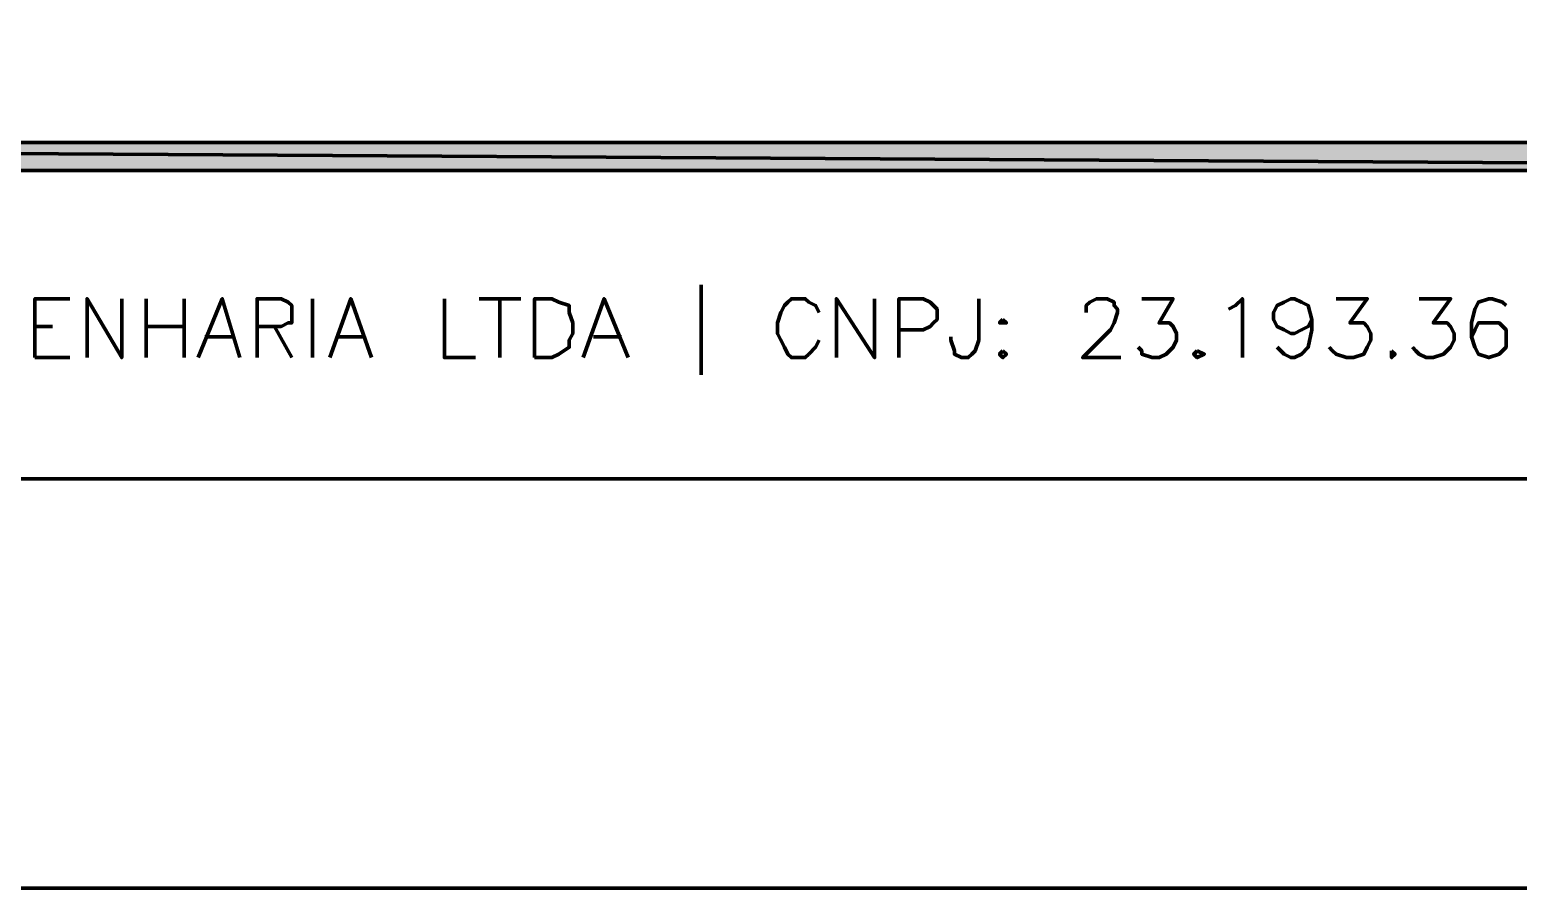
# Model space of a CAD drawing. Header units: inches. Extents: x 1 to 529, y -1 to 335.
# Drawn here: x 412.23 to 440.83, y 0 to 16.5 of the extents above; entities that cross this region are included whole.
import ezdxf

# ---------------------------------------------------------------- set-up
doc = ezdxf.new("R2010")
doc.units = ezdxf.units.IN
doc.layers.add('H', color=7, linetype='CONTINUOUS', lineweight=100)
doc.layers.add('P', color=250, linetype='CONTINUOUS', lineweight=100)

msp = doc.modelspace()

# ---------------------------------------------------------------- hatches: boundary and pattern name
at = {"layer": 'H', "linetype": 'CONTINUOUS'}
msp.add_hatch(color=0, dxfattribs=at).paths.add_polyline_path([(377, 14.333), (465.4, 13.8), (465.4, 14.333), (377, 14.333), (465.4, 13.8), (377, 13.8)])

# ---------------------------------------------------------------- linework, layer by layer
at = {"layer": 'P', "color": 252, "linetype": 'CONTINUOUS'}
for points in [[(1.2, 334.867), (474.8, 334.867), (474.8, 0), (1.2, 0), (1.2, 334.867)], [(18.067, 327), (466.933, 327), (466.933, 7.867), (18.067, 7.867), (18.067, 327)]]:
    msp.add_lwpolyline(points, dxfattribs=at)
at = {"layer": 'P', "color": 0, "linetype": 'CONTINUOUS'}
for points in [[(465.4, 14.333), (377, 14.333), (465.4, 13.8), (465.4, 14.333)], [(377, 14.333), (465.4, 13.8), (377, 13.8), (377, 14.333)], [(377, 13.8), (377, 14.333), (465.4, 14.333), (465.4, 13.8), (383.867, 13.8), (377, 13.8)], [(425.133, 11.6), (425.133, 9.867)], [(412.333, 10.2), (412.333, 11.333), (413, 11.333)], [(413.333, 10.2), (413.333, 11.333), (414, 10.2), (414, 11.333)], [(414.467, 11.333), (414.467, 10.2)], [(415.2, 11.333), (415.2, 10.2)], [(415.467, 10.2), (415.933, 11.333), (416.267, 10.2)], [(416.6, 10.2), (416.6, 11.333), (417.067, 11.333), (417.2, 11.267), (417.267, 11.2), (417.267, 11.133), (417.267, 11.067), (417.267, 10.867), (417.2, 10.867), (417.067, 10.8), (416.6, 10.8)], [(417.667, 11.333), (417.667, 10.2)], [(418, 10.2), (418.4, 11.333), (418.8, 10.2)], [(420.2, 11.333), (420.2, 10.2), (420.8, 10.2)], [(420.867, 11.333), (421.667, 11.333)], [(421.267, 11.333), (421.267, 10.2)], [(421.933, 10.2), (421.933, 11.333), (422.267, 11.333), (422.4, 11.267), (422.6, 11.2), (422.6, 11.067), (422.667, 10.867), (422.667, 10.667), (422.6, 10.533), (422.6, 10.4), (422.4, 10.267), (422.267, 10.2), (421.933, 10.2)], [(422.867, 10.2), (423.267, 11.333), (423.733, 10.2)], [(427.4, 11.067), (427.333, 11.2), (427.2, 11.267), (427.133, 11.333), (426.867, 11.333), (426.8, 11.267), (426.733, 11.2), (426.667, 11.067), (426.6, 10.867), (426.6, 10.667), (426.667, 10.533), (426.733, 10.4), (426.8, 10.267), (426.867, 10.2), (427.133, 10.2), (427.2, 10.267), (427.333, 10.4), (427.4, 10.533)], [(427.733, 10.2), (427.733, 11.333), (428.467, 10.2), (428.467, 11.333)], [(428.933, 10.2), (428.933, 11.333), (429.4, 11.333), (429.533, 11.267), (429.6, 11.2), (429.667, 11.133), (429.667, 10.933), (429.6, 10.867), (429.533, 10.8), (429.4, 10.733), (428.933, 10.733)], [(430.467, 11.333), (430.467, 10.533), (430.4, 10.333), (430.333, 10.267), (430.267, 10.2), (430.133, 10.2), (430, 10.267), (430, 10.333), (429.933, 10.533), (429.933, 10.6)], [(432.533, 11.067), (432.533, 11.133), (432.533, 11.2), (432.6, 11.267), (432.733, 11.333), (432.933, 11.333), (433.067, 11.267), (433.067, 11.2), (433.133, 11.133), (433.133, 11.067), (433.067, 10.867), (433, 10.733), (432.467, 10.2), (433.2, 10.2)], [(433.6, 11.333), (434.2, 11.333), (433.933, 10.867), (434.067, 10.867), (434.133, 10.867), (434.2, 10.8), (434.267, 10.667), (434.267, 10.533), (434.2, 10.4), (434.067, 10.267), (433.933, 10.2), (433.8, 10.2), (433.6, 10.267), (433.6, 10.333), (433.533, 10.4)], [(435.267, 11.133), (435.4, 11.2), (435.533, 11.333), (435.533, 10.2)], [(436.867, 10.933), (436.8, 10.8), (436.667, 10.733), (436.533, 10.667), (436.467, 10.667), (436.333, 10.733), (436.2, 10.8), (436.133, 10.933), (436.133, 11.067), (436.2, 11.2), (436.333, 11.267), (436.467, 11.333), (436.533, 11.333), (436.667, 11.267), (436.8, 11.2), (436.867, 10.933), (436.867, 10.733), (436.8, 10.4), (436.667, 10.267), (436.533, 10.2), (436.467, 10.2), (436.333, 10.267), (436.2, 10.4)], [(437.333, 11.333), (437.933, 11.333), (437.6, 10.867), (437.733, 10.867), (437.867, 10.867), (437.933, 10.8), (438, 10.667), (438, 10.533), (437.933, 10.4), (437.867, 10.267), (437.667, 10.2), (437.533, 10.2), (437.333, 10.267), (437.267, 10.333), (437.2, 10.4)], [(438.933, 11.333), (439.533, 11.333), (439.2, 10.867), (439.4, 10.867), (439.467, 10.867), (439.533, 10.8), (439.6, 10.667), (439.6, 10.533), (439.533, 10.4), (439.4, 10.267), (439.2, 10.2), (439.067, 10.2), (438.933, 10.267), (438.867, 10.333), (438.8, 10.4)], [(440.6, 11.2), (440.533, 11.267), (440.333, 11.333), (440.267, 11.333), (440.067, 11.267), (440, 11.133), (439.933, 10.867), (439.933, 10.6), (440, 10.4), (440.067, 10.267), (440.267, 10.2), (440.267, 10.2), (440.467, 10.267), (440.6, 10.4), (440.6, 10.533), (440.6, 10.6), (440.6, 10.733), (440.467, 10.867), (440.267, 10.867), (440.267, 10.867), (440.067, 10.867), (440, 10.733), (439.933, 10.6)], [(430.933, 10.933), (430.867, 10.867), (430.933, 10.867), (431, 10.867), (430.933, 10.933)], [(412.333, 10.8), (412.667, 10.8)], [(414.467, 10.8), (415.2, 10.8)], [(415.6, 10.6), (416.133, 10.6)], [(416.933, 10.8), (417.267, 10.2)], [(418.133, 10.6), (418.667, 10.6)], [(423.067, 10.6), (423.6, 10.6)], [(430.933, 10.333), (430.867, 10.267), (430.933, 10.2), (431, 10.267), (430.933, 10.333)], [(434.667, 10.333), (434.6, 10.267), (434.667, 10.2), (434.8, 10.267), (434.667, 10.333)], [(438.4, 10.333), (438.4, 10.267), (438.4, 10.2), (438.467, 10.267), (438.4, 10.333)], [(412.333, 10.2), (413, 10.2)]]:
    msp.add_lwpolyline(points, dxfattribs=at)

doc.saveas('drawing.dxf')
